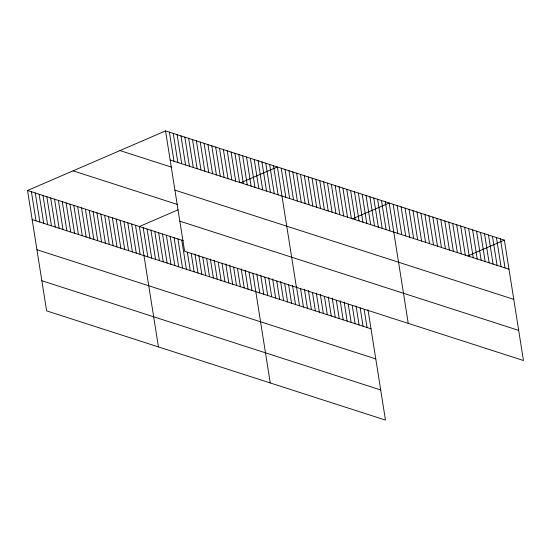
<?xml version="1.0" encoding="UTF-8"?>
<svg xmlns="http://www.w3.org/2000/svg" width="551" height="551" viewBox="0 0 551 551"><rect width="100%" height="100%" fill="white"/><g stroke="black" fill="none" stroke-linecap="round" stroke-linejoin="round"><path stroke-width="0.83" d="M367.978 309.683L385.466 420.082L46.615 310.867L27.55 190.488L165.534 130.918L504.385 240.133L523.45 360.512L184.606 251.297L165.534 130.918M178.076 209.821L139.369 226.53L158.433 346.91M240.925 182.684L277.36 166.96L296.424 287.333M352.75 218.726L389.178 203.002L408.243 323.375M467.957 255.864L504.385 240.133M170.149 160.017L508.993 269.232M120.001 150.575L171.671 167.228M174.915 190.136L513.766 299.358M73.083 170.831L177.195 204.387M179.833 221.171L518.677 330.393M27.55 190.488L183.325 240.697M32.158 219.587L371.009 328.809M36.931 249.713L375.775 358.928M41.848 280.741L380.693 389.963M500.411 238.852L505.019 267.958M496.437 237.577L501.045 266.677M492.463 236.296L497.078 265.396M488.496 235.015L493.104 264.115M484.522 233.734L489.13 262.834M480.548 232.453L485.155 261.553M476.574 231.172L481.181 260.272M472.6 229.891L477.214 258.991M468.632 228.61L473.24 257.71M464.658 227.329L469.266 256.429M460.684 226.048L465.292 255.147M456.71 224.767L461.318 253.866M452.736 223.486L457.351 252.592M448.769 222.211L453.377 251.311M444.795 220.93L449.402 250.03M440.821 219.649L445.428 248.749M436.847 218.368L441.454 247.468M432.872 217.087L437.487 246.187M428.905 215.806L433.513 244.906M424.931 214.525L429.539 243.625M420.957 213.244L425.565 242.344M416.983 211.963L421.591 241.062M413.016 210.682L417.624 239.781M409.042 209.401L413.649 238.507M405.068 208.126L409.675 237.226M401.094 206.845L405.701 235.945M397.119 205.564L401.734 234.664M393.152 204.283L397.76 233.383M385.321 201.756L389.929 230.862M381.464 200.516L386.072 229.615M377.607 199.276L382.215 228.376M373.75 198.029L378.365 227.129M369.9 196.79L374.508 225.889M366.043 195.543L370.651 224.643M362.186 194.303L366.794 223.403M358.329 193.057L362.937 222.156M354.472 191.817L359.08 220.917M350.615 190.57L355.23 219.677M346.765 189.33L351.373 218.43M364.135 309.235L367.035 327.528M342.908 188.091L347.516 217.19M360.161 307.954L363.061 326.247M339.051 186.844L343.659 215.944M356.056 305.839L359.087 324.966M335.194 185.604L339.802 214.704M352.22 305.392L355.113 323.685M331.337 184.358L335.945 213.457M348.246 304.111L351.145 322.404M327.48 183.118L332.095 212.218M344.141 302.003L347.171 321.123M323.63 181.871L328.238 210.971M340.167 300.722L343.197 319.842M319.773 180.632L324.381 209.731M336.33 300.267L339.223 318.561M315.916 179.385L320.524 208.485M332.225 298.16L335.249 317.28M312.059 178.145L316.667 207.245M328.251 296.879L331.282 315.998M308.202 176.899L312.81 206.005M324.408 296.431L327.308 314.724M304.345 175.659L308.959 204.758M320.303 294.317L323.334 313.443M300.495 174.419L305.102 203.519M316.329 293.036L319.36 312.162M296.638 173.172L301.245 202.272M312.493 292.588L315.386 310.881M292.781 171.933L297.388 201.032M308.388 290.473L311.418 309.6M288.924 170.686L293.531 199.786M304.414 289.192L307.444 308.319M285.067 169.446L289.674 198.546M300.57 288.745L303.47 307.038M281.21 168.2L285.824 197.299M296.466 286.637L299.496 305.757M292.498 285.356L295.522 304.476M273.503 165.713L278.11 194.82M269.646 164.474L274.253 193.573M288.655 284.908L291.555 303.195M265.789 163.234L270.396 192.333M284.681 283.627L287.581 301.914M261.932 161.987L266.539 191.087M280.576 281.513L283.607 300.632M258.075 160.747L262.689 189.847M276.74 281.065L279.632 299.358M254.225 159.501L258.832 188.6M272.635 278.951L275.658 298.077M250.368 158.261L254.975 187.361M268.661 277.67L271.691 296.796M246.511 157.014L251.118 186.114M264.817 277.222L267.717 295.515M242.654 155.775L247.261 184.874M260.713 275.107L263.743 294.234M238.797 154.528L243.404 183.635M256.745 273.833L259.769 292.953M234.94 153.288L239.554 182.388M252.902 273.379L270.252 382.945M231.089 152.048L235.697 181.148M249.045 272.139L251.945 290.432M227.232 150.802L231.84 179.901M245.057 270.066L248.088 289.185M223.375 149.562L227.983 178.662M241.2 268.819L244.231 287.946M219.518 148.315L224.126 177.415M237.481 268.413L240.374 286.699M215.661 147.076L220.269 176.175M233.624 267.166L236.517 285.459M211.804 145.829L216.419 174.929M229.636 265.093L232.66 284.213M207.954 144.589L212.562 173.689M225.779 263.846L228.81 282.973M204.097 143.343L208.705 172.449M222.053 263.44L224.953 281.733M200.24 142.103L204.848 171.203M218.196 262.193L221.096 280.487M196.383 140.863L200.991 169.963M214.208 260.12L217.239 279.247M192.526 139.617L197.134 168.716M210.358 258.88L213.382 278M188.669 138.377L193.284 167.476M206.632 258.467L209.525 276.76M184.819 137.13L189.427 166.23M202.775 257.227L205.675 275.514M180.962 135.89L185.57 164.99M198.787 255.147L201.818 274.274M177.105 134.644L181.713 163.743M194.93 253.908L197.961 273.027M173.248 133.404L177.856 162.504M191.211 253.494L194.104 271.788M169.391 132.157L173.999 161.264M187.354 252.255L190.247 270.548M181.782 240.202L186.39 269.301M177.925 238.962L182.539 268.061M174.075 237.715L178.682 266.815M170.218 236.475L174.825 265.575M166.361 235.229L170.968 264.328M162.504 233.989L167.111 263.089M158.647 232.742L163.254 261.842M154.79 231.503L159.404 260.602M150.94 230.256L155.547 259.363M147.083 229.016L151.69 258.116M143.226 227.777L147.833 256.876M135.512 225.29L140.126 254.39M131.655 224.043L136.269 253.143M127.804 222.804L132.412 251.903M123.947 221.557L128.555 250.657M120.09 220.317L124.698 249.417M116.233 219.071L120.841 248.177M112.376 217.831L116.991 246.931M108.519 216.591L113.134 245.691M104.669 215.345L109.277 244.444M100.812 214.105L105.42 243.205M96.955 212.858L101.563 241.958M93.098 211.618L97.706 240.718M89.241 210.372L93.856 239.471M85.384 209.132L89.999 238.232M81.534 207.885L86.142 236.992M77.677 206.646L82.285 235.745M73.82 205.406L78.428 234.506M69.963 204.159L74.571 233.259M66.106 202.92L70.721 232.019M62.249 201.673L66.864 230.773M58.399 200.433L63.007 229.533M54.542 199.186L59.15 228.286M50.685 197.947L55.293 227.046M46.828 196.7L51.436 225.807M42.971 195.46L47.586 224.56M39.114 194.221L43.729 223.32M35.264 192.974L39.872 222.074M31.407 191.734L36.015 220.834"/></g></svg>
